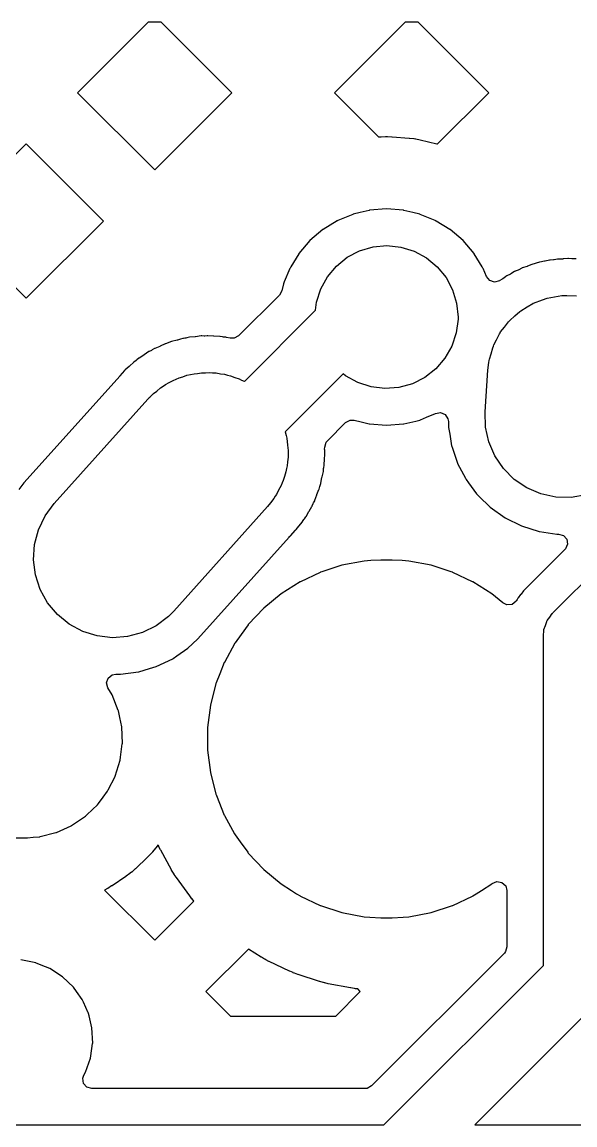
# Model space of a CAD drawing. Extents: x 124.5 to 210, y -114.5 to -26.5.
# Drawn here: x 173.4 to 181.13, y -102.9 to -87.47 of the extents above; entities that cross this region are included whole.
import ezdxf

# ---------------------------------------------------------------- set-up
doc = ezdxf.new("R2010")
doc.units = 0
doc.layers.add('BLACK', color=7, linetype='CONTINUOUS')

msp = doc.modelspace()

# ---------------------------------------------------------------- linework, layer by layer
at = {"layer": 'BLACK', "linetype": 'CONTINUOUS'}
for p, q in [((175.168, -87.4725), (174.18, -88.4605)), ((175.35, -87.4725), (175.168, -87.4725)), ((176.338, -88.4605), (175.35, -87.4725)), ((178.76, -87.4725), (177.772, -88.4605)), ((178.943, -87.4725), (178.76, -87.4725)), ((179.931, -88.4605), (178.943, -87.4725)), ((174.18, -88.4605), (175.259, -89.5396)), ((175.259, -89.5396), (176.338, -88.4605)), ((177.772, -88.4605), (178.39, -89.0783)), ((179.214, -89.1774), (179.931, -88.4605)), ((178.39, -89.0783), (178.42, -89.076)), ((178.42, -89.076), (178.425, -89.0757)), ((178.425, -89.0757), (178.485, -89.0733)), ((178.485, -89.0733), (178.49, -89.0732)), ((178.49, -89.0732), (178.51, -89.0732)), ((178.51, -89.0732), (178.515, -89.0733)), ((178.515, -89.0733), (178.575, -89.0757)), ((178.575, -89.0757), (178.58, -89.076)), ((178.58, -89.076), (178.816, -89.0946)), ((178.816, -89.0946), (178.821, -89.0951)), ((178.821, -89.0951), (178.881, -89.1021)), ((178.881, -89.1021), (178.886, -89.1028)), ((178.886, -89.1028), (178.905, -89.1059)), ((178.905, -89.1059), (178.91, -89.1067)), ((178.91, -89.1067), (178.969, -89.1184)), ((178.969, -89.1184), (178.973, -89.1195)), ((178.973, -89.1195), (179.204, -89.1749)), ((173.463, -89.1775), (172.384, -90.2566)), ((174.542, -90.2566), (173.463, -89.1775)), ((179.204, -89.1749), (179.209, -89.1762)), ((179.209, -89.1762), (179.214, -89.1774)), ((178.5, -90.0868), (178.263, -90.1055)), ((178.737, -90.1055), (178.5, -90.0868)), ((177.818, -90.2499), (177.813, -90.2518)), ((178.028, -90.1628), (177.818, -90.2499)), ((177.818, -90.2499), (177.818, -90.2499)), ((178.032, -90.1609), (178.028, -90.1628)), ((178.028, -90.1628), (178.028, -90.1628)), ((178.133, -90.1367), (178.032, -90.1609)), ((178.258, -90.1066), (178.133, -90.1367)), ((178.263, -90.1055), (178.258, -90.1066)), ((178.258, -90.1066), (178.258, -90.1066)), ((178.742, -90.1066), (178.737, -90.1055)), ((178.867, -90.1367), (178.742, -90.1066)), ((178.742, -90.1066), (178.742, -90.1066)), ((178.968, -90.1609), (178.867, -90.1367)), ((178.972, -90.1628), (178.968, -90.1609)), ((179.182, -90.2499), (178.972, -90.1628)), ((178.972, -90.1628), (178.972, -90.1628)), ((179.187, -90.2518), (179.182, -90.2499)), ((179.182, -90.2499), (179.182, -90.2499)), ((172.384, -90.2566), (173.463, -91.3356)), ((173.463, -91.3356), (174.542, -90.2566)), ((177.611, -90.3758), (177.43, -90.53)), ((177.615, -90.3732), (177.611, -90.3758)), ((177.809, -90.2543), (177.615, -90.3732)), ((177.615, -90.3732), (177.615, -90.3732)), ((177.813, -90.2518), (177.809, -90.2543)), ((179.191, -90.2543), (179.187, -90.2518)), ((179.195, -90.2566), (179.191, -90.2543)), ((179.385, -90.3732), (179.195, -90.2566)), ((179.389, -90.3758), (179.385, -90.3732)), ((179.385, -90.3732), (179.385, -90.3732)), ((179.57, -90.53), (179.389, -90.3758)), ((177.43, -90.53), (177.276, -90.7106)), ((179.724, -90.7106), (179.57, -90.53)), ((177.276, -90.7106), (177.273, -90.7148)), ((177.952, -90.7632), (178.125, -90.6728)), ((178.125, -90.6728), (178.313, -90.6177)), ((178.313, -90.6177), (178.507, -90.6)), ((178.507, -90.6), (178.701, -90.6204)), ((178.701, -90.6204), (178.888, -90.6781)), ((178.888, -90.6781), (179.059, -90.771)), ((179.727, -90.7148), (179.724, -90.7106)), ((177.273, -90.7148), (177.161, -90.8982)), ((177.273, -90.7148), (177.273, -90.7148)), ((177.8, -90.8855), (177.952, -90.7632)), ((179.059, -90.771), (179.21, -90.8954)), ((179.839, -90.8982), (179.727, -90.7148)), ((179.727, -90.7148), (179.727, -90.7148)), ((180.534, -90.8616), (180.473, -90.8869)), ((180.581, -90.8504), (180.534, -90.8616)), ((180.591, -90.8473), (180.581, -90.8504)), ((180.64, -90.8308), (180.591, -90.8473)), ((180.645, -90.83), (180.64, -90.8308)), ((180.71, -90.819), (180.645, -90.83)), ((180.645, -90.83), (180.645, -90.83)), ((180.718, -90.8173), (180.71, -90.819)), ((180.779, -90.8028), (180.718, -90.8173)), ((180.784, -90.8016), (180.779, -90.8028)), ((180.779, -90.8028), (180.779, -90.8028)), ((180.789, -90.8012), (180.784, -90.8016)), ((180.833, -90.7978), (180.789, -90.8012)), ((180.789, -90.8012), (180.789, -90.8012)), ((180.844, -90.7964), (180.833, -90.7978)), ((180.889, -90.7887), (180.844, -90.7964)), ((180.894, -90.7879), (180.889, -90.7887)), ((180.889, -90.7887), (180.889, -90.7887)), ((180.899, -90.7879), (180.894, -90.7879)), ((180.961, -90.7872), (180.899, -90.7879)), ((180.899, -90.7879), (180.899, -90.7879)), ((180.964, -90.7872), (180.961, -90.7872)), ((180.972, -90.7868), (180.964, -90.7872)), ((181.035, -90.7818), (180.972, -90.7868)), ((181.04, -90.7814), (181.035, -90.7818)), ((181.045, -90.7818), (181.04, -90.7814)), ((181.09, -90.7854), (181.045, -90.7818)), ((181.101, -90.7857), (181.09, -90.7854)), ((181.127, -90.7855), (181.101, -90.7857)), ((181.151, -90.7852), (181.127, -90.7855)), ((177.15, -90.9176), (177.071, -91.1086)), ((177.152, -90.913), (177.15, -90.9176)), ((177.15, -90.9176), (177.15, -90.9176)), ((177.161, -90.8982), (177.152, -90.913)), ((177.675, -91.035), (177.8, -90.8855)), ((179.21, -90.8954), (179.333, -91.0466)), ((179.848, -90.913), (179.839, -90.8982)), ((179.85, -90.9176), (179.848, -90.913)), ((179.898, -91.0331), (179.85, -90.9176)), ((179.85, -90.9176), (179.85, -90.9176)), ((180.233, -90.9983), (180.185, -91.0232)), ((180.241, -90.9941), (180.233, -90.9983)), ((180.292, -90.9626), (180.241, -90.9941)), ((180.296, -90.96), (180.292, -90.9626)), ((180.292, -90.9626), (180.292, -90.9626)), ((180.301, -90.9581), (180.296, -90.96)), ((180.34, -90.9419), (180.301, -90.9581)), ((180.301, -90.9581), (180.301, -90.9581)), ((180.35, -90.9371), (180.34, -90.9419)), ((180.392, -90.9151), (180.35, -90.9371)), ((180.397, -90.9128), (180.392, -90.9151)), ((180.392, -90.9151), (180.392, -90.9151)), ((180.465, -90.8899), (180.397, -90.9128)), ((180.473, -90.8869), (180.465, -90.8899)), ((177.061, -91.1324), (177.037, -91.2308)), ((177.071, -91.1086), (177.061, -91.1324)), ((177.581, -91.2061), (177.675, -91.035)), ((179.333, -91.0466), (179.425, -91.2189)), ((179.944, -91.0894), (179.898, -91.0331)), ((180.012, -91.1109), (179.944, -91.0894)), ((180.08, -91.0923), (180.012, -91.1109)), ((180.085, -91.0894), (180.08, -91.0923)), ((180.117, -91.0699), (180.085, -91.0894)), ((180.126, -91.0636), (180.117, -91.0699)), ((180.165, -91.0349), (180.126, -91.0636)), ((180.169, -91.0319), (180.165, -91.0349)), ((180.185, -91.0232), (180.169, -91.0319)), ((177.004, -91.2907), (176.432, -91.862)), ((177.037, -91.231), (177.004, -91.2907)), ((177.037, -91.2308), (177.037, -91.231)), ((177.522, -91.3921), (177.581, -91.2061)), ((179.425, -91.2189), (179.481, -91.4058)), ((180.749, -91.3333), (180.952, -91.2985)), ((180.952, -91.2985), (180.954, -91.2985)), ((180.954, -91.2985), (180.957, -91.298)), ((180.957, -91.298), (181.02, -91.2994)), ((181.02, -91.2994), (181.158, -91.3012)), ((177.509, -91.5043), (177.522, -91.3921)), ((179.481, -91.4058), (179.5, -91.6)), ((180.379, -91.5099), (180.468, -91.4566)), ((180.468, -91.4566), (180.546, -91.4088)), ((180.546, -91.4088), (180.552, -91.4066)), ((180.552, -91.4066), (180.556, -91.4046)), ((180.556, -91.4046), (180.681, -91.3584)), ((180.681, -91.3584), (180.746, -91.3338)), ((180.746, -91.3338), (180.748, -91.3335)), ((180.748, -91.3335), (180.749, -91.3333)), ((176.514, -92.4996), (177.509, -91.5043)), ((179.5, -91.6279), (179.475, -91.8215)), ((179.5, -91.6), (179.5, -91.6279)), ((180.224, -91.6456), (180.295, -91.5836)), ((180.295, -91.5836), (180.364, -91.5203)), ((180.364, -91.5203), (180.373, -91.5148)), ((180.373, -91.5148), (180.379, -91.5099)), ((180.096, -91.8073), (180.151, -91.7385)), ((180.151, -91.7385), (180.206, -91.6643)), ((180.206, -91.6643), (180.217, -91.6543)), ((180.217, -91.6543), (180.224, -91.6456)), ((175.494, -91.9416), (175.459, -91.9561)), ((175.572, -91.9228), (175.494, -91.9416)), ((175.579, -91.921), (175.572, -91.9228)), ((175.619, -91.9091), (175.579, -91.921)), ((175.652, -91.8993), (175.619, -91.9091)), ((175.657, -91.8978), (175.652, -91.8993)), ((175.652, -91.8993), (175.652, -91.8993)), ((175.661, -91.8972), (175.657, -91.8978)), ((175.68, -91.8947), (175.661, -91.8972)), ((175.661, -91.8972), (175.661, -91.8972)), ((175.694, -91.8928), (175.68, -91.8947)), ((175.707, -91.8904), (175.694, -91.8928)), ((175.744, -91.8816), (175.707, -91.8904)), ((175.824, -91.8753), (175.744, -91.8816)), ((175.831, -91.8746), (175.824, -91.8753)), ((175.911, -91.8638), (175.831, -91.8746)), ((175.916, -91.864), (175.911, -91.8638)), ((175.949, -91.8648), (175.916, -91.864)), ((175.916, -91.864), (175.916, -91.864)), ((175.962, -91.8644), (175.949, -91.8648)), ((175.995, -91.8618), (175.962, -91.8644)), ((176, -91.8614), (175.995, -91.8618)), ((175.995, -91.8618), (175.995, -91.8618)), ((176.081, -91.8678), (176, -91.8614)), ((176.087, -91.8681), (176.081, -91.8678)), ((176.168, -91.8701), (176.087, -91.8681)), ((176.173, -91.871), (176.168, -91.8701)), ((176.206, -91.877), (176.173, -91.871)), ((176.173, -91.871), (176.173, -91.871)), ((176.219, -91.8787), (176.206, -91.877)), ((176.231, -91.8796), (176.219, -91.8787)), ((176.256, -91.8816), (176.231, -91.8796)), ((176.261, -91.8828), (176.256, -91.8816)), ((176.314, -91.8955), (176.261, -91.8828)), ((176.261, -91.8828), (176.261, -91.8828)), ((176.37, -91.8961), (176.314, -91.8955)), ((176.432, -91.862), (176.37, -91.8961)), ((179.475, -91.8215), (179.414, -92.0067)), ((180.001, -91.9895), (180.039, -91.9164)), ((180.039, -91.9164), (180.078, -91.8355)), ((180.078, -91.8355), (180.09, -91.8202)), ((180.09, -91.8202), (180.096, -91.8073)), ((175.178, -92.0824), (175.111, -92.1285)), ((175.183, -92.0803), (175.178, -92.0824)), ((175.213, -92.066), (175.183, -92.0803)), ((175.183, -92.0803), (175.183, -92.0803)), ((175.224, -92.0598), (175.213, -92.066)), ((175.256, -92.04), (175.224, -92.0598)), ((175.261, -92.0381), (175.256, -92.04)), ((175.331, -92.0091), (175.261, -92.0381)), ((175.261, -92.0381), (175.261, -92.0381)), ((175.337, -92.0064), (175.331, -92.0091)), ((175.406, -91.9734), (175.337, -92.0064)), ((175.41, -91.9713), (175.406, -91.9734)), ((175.447, -91.9604), (175.41, -91.9713)), ((175.459, -91.9561), (175.447, -91.9604)), ((179.414, -92.0067), (179.317, -92.1764)), ((179.963, -92.1113), (179.985, -92.0278)), ((179.985, -92.0278), (179.995, -92.007)), ((179.995, -92.007), (180.001, -91.9895)), ((174.967, -92.2284), (174.908, -92.2844)), ((174.998, -92.2068), (174.967, -92.2284)), ((175.008, -92.1989), (174.998, -92.2068)), ((175.037, -92.1744), (175.008, -92.1989)), ((175.041, -92.1718), (175.037, -92.1744)), ((175.106, -92.1322), (175.041, -92.1718)), ((175.041, -92.1718), (175.041, -92.1718)), ((175.111, -92.1285), (175.106, -92.1322)), ((179.317, -92.1764), (179.19, -92.3242)), ((179.917, -92.3435), (179.93, -92.2343)), ((179.93, -92.2343), (179.937, -92.208)), ((179.937, -92.208), (179.94, -92.1861)), ((179.94, -92.1861), (179.963, -92.1113)), ((174.838, -92.3451), (174.772, -92.4224)), ((174.841, -92.3414), (174.838, -92.3451)), ((174.838, -92.3451), (174.838, -92.3451)), ((174.845, -92.3382), (174.841, -92.3414)), ((174.903, -92.2889), (174.845, -92.3382)), ((174.845, -92.3382), (174.845, -92.3382)), ((174.908, -92.2844), (174.903, -92.2889)), ((175.709, -92.4133), (175.761, -92.4044)), ((175.761, -92.4044), (175.809, -92.3914)), ((175.809, -92.3914), (175.859, -92.3876)), ((175.859, -92.3876), (175.912, -92.3785)), ((175.912, -92.3785), (175.969, -92.3792)), ((175.969, -92.3792), (176.022, -92.3752)), ((176.022, -92.3752), (176.068, -92.3805)), ((176.068, -92.3805), (176.118, -92.3812)), ((176.118, -92.3812), (176.178, -92.3931)), ((176.178, -92.3931), (176.234, -92.3996)), ((176.234, -92.3996), (176.275, -92.4124)), ((177.895, -92.3917), (177.082, -93.2047)), ((177.929, -92.4211), (177.895, -92.3917)), ((179.19, -92.3242), (179.036, -92.4443)), ((179.878, -92.9235), (179.917, -92.3435)), ((174.77, -92.4247), (173.433, -93.915)), ((174.772, -92.4224), (174.77, -92.4247)), ((175.377, -92.5671), (175.411, -92.5418)), ((175.411, -92.5418), (175.462, -92.5165)), ((175.462, -92.5165), (175.516, -92.4846)), ((175.516, -92.4846), (175.561, -92.4678)), ((175.561, -92.4678), (175.602, -92.4476)), ((175.602, -92.4476), (175.654, -92.4334)), ((175.654, -92.4334), (175.709, -92.4133)), ((176.275, -92.4124), (176.32, -92.4213)), ((176.32, -92.4213), (176.381, -92.4457)), ((176.381, -92.4457), (176.438, -92.4637)), ((176.438, -92.4637), (176.472, -92.4822)), ((176.472, -92.4822), (176.511, -92.4976)), ((176.511, -92.4976), (176.514, -92.4996)), ((178.1, -92.5164), (177.929, -92.4211)), ((178.285, -92.5767), (178.1, -92.5164)), ((178.862, -92.5323), (178.674, -92.5848)), ((179.036, -92.4443), (178.862, -92.5323)), ((175.184, -92.7256), (175.195, -92.7155)), ((175.195, -92.7155), (175.24, -92.6706)), ((175.24, -92.6706), (175.289, -92.6338)), ((175.289, -92.6338), (175.339, -92.5899)), ((175.339, -92.5899), (175.377, -92.5671)), ((178.479, -92.5998), (178.285, -92.5767)), ((178.674, -92.5848), (178.479, -92.5998)), ((173.853, -94.2087), (175.163, -92.7487)), ((175.163, -92.7487), (175.178, -92.7332)), ((175.178, -92.7332), (175.184, -92.7256)), ((178.976, -93.0357), (179.059, -93.0014)), ((179.059, -93.0014), (179.187, -92.9482)), ((179.187, -92.9488), (179.254, -92.9363)), ((179.187, -92.9482), (179.187, -92.9488)), ((179.254, -92.9363), (179.319, -92.963)), ((179.319, -92.963), (179.36, -93.021)), ((179.36, -93.021), (179.367, -93.0603)), ((179.883, -93.1371), (179.878, -92.9235)), ((177.673, -93.3327), (177.929, -93.0762)), ((177.929, -93.0762), (177.992, -93.0422)), ((177.992, -93.0422), (178.048, -93.0428)), ((178.048, -93.0428), (178.147, -93.0667)), ((178.147, -93.0667), (178.258, -93.0934)), ((178.258, -93.0934), (178.258, -93.0934)), ((178.258, -93.0934), (178.263, -93.0945)), ((178.263, -93.0945), (178.5, -93.1132)), ((178.5, -93.1132), (178.737, -93.0945)), ((178.737, -93.0945), (178.742, -93.0934)), ((178.742, -93.0934), (178.909, -93.0532)), ((178.742, -93.0934), (178.742, -93.0934)), ((178.909, -93.0532), (178.968, -93.0391)), ((178.968, -93.0391), (178.976, -93.0357)), ((179.367, -93.0603), (179.368, -93.1132)), ((179.368, -93.1132), (179.368, -93.1457)), ((179.368, -93.1457), (179.384, -93.2389)), ((179.929, -93.3458), (179.883, -93.1371)), ((177.082, -93.2047), (177.098, -93.2546)), ((177.098, -93.2546), (177.1, -93.2746)), ((177.1, -93.2746), (177.106, -93.295)), ((177.106, -93.295), (177.115, -93.3903)), ((177.658, -93.3511), (177.673, -93.3327)), ((179.384, -93.2389), (179.4, -93.3362)), ((179.4, -93.3362), (179.411, -93.3992)), ((177.115, -93.3903), (177.124, -93.4666)), ((177.124, -93.4666), (177.123, -93.4829)), ((177.123, -93.4829), (177.125, -93.5)), ((177.635, -93.4492), (177.636, -93.4187)), ((177.636, -93.4621), (177.635, -93.4492)), ((177.636, -93.4187), (177.658, -93.3511)), ((177.638, -93.4951), (177.636, -93.4621)), ((179.411, -93.3992), (179.412, -93.4039)), ((179.412, -93.4039), (179.432, -93.4633)), ((179.432, -93.4633), (179.493, -93.6429)), ((180.014, -93.542), (179.929, -93.3458)), ((177.114, -93.6219), (177.111, -93.6799)), ((177.123, -93.5589), (177.114, -93.6219)), ((177.125, -93.5), (177.123, -93.5589)), ((177.63, -93.6684), (177.632, -93.5877)), ((177.632, -93.5809), (177.636, -93.5277)), ((177.632, -93.5877), (177.632, -93.5809)), ((177.636, -93.5277), (177.639, -93.5)), ((177.639, -93.5), (177.638, -93.4951)), ((179.493, -93.6429), (179.495, -93.6472)), ((180.134, -93.7186), (180.014, -93.542)), ((177.094, -93.7626), (177.072, -93.8271)), ((177.1, -93.7194), (177.094, -93.7626)), ((177.111, -93.6799), (177.1, -93.7194)), ((177.599, -93.8352), (177.617, -93.7611)), ((177.617, -93.7611), (177.618, -93.7563)), ((177.617, -93.7611), (177.617, -93.7611)), ((177.618, -93.7563), (177.621, -93.7184)), ((177.621, -93.7184), (177.623, -93.7056)), ((177.623, -93.7056), (177.629, -93.6733)), ((177.629, -93.6733), (177.63, -93.6684)), ((177.629, -93.6733), (177.629, -93.6733)), ((179.495, -93.6472), (179.603, -93.8544)), ((180.286, -93.8693), (180.134, -93.7186)), ((173.43, -93.9188), (173.359, -94.0109)), ((173.431, -93.9169), (173.43, -93.9188)), ((173.43, -93.9188), (173.43, -93.9188)), ((173.433, -93.915), (173.431, -93.9169)), ((173.433, -93.915), (173.433, -93.915)), ((177.04, -93.9201), (177.028, -93.9576)), ((177.056, -93.8866), (177.04, -93.9201)), ((177.072, -93.8271), (177.056, -93.8866)), ((177.571, -93.957), (177.582, -93.926)), ((177.582, -93.926), (177.583, -93.9213)), ((177.582, -93.926), (177.582, -93.926)), ((177.583, -93.9213), (177.598, -93.8419)), ((177.598, -93.8419), (177.599, -93.8352)), ((179.603, -93.8544), (179.612, -93.8707)), ((179.612, -93.8707), (179.648, -93.9188)), ((179.648, -93.9188), (179.76, -94.07)), ((180.463, -93.9887), (180.286, -93.8693)), ((176.944, -94.1063), (176.927, -94.1372)), ((176.964, -94.0794), (176.944, -94.1063)), ((176.992, -94.0209), (176.964, -94.0794)), ((177.028, -93.9576), (176.992, -94.0209)), ((177.5, -94.1592), (177.525, -94.0877)), ((177.525, -94.0877), (177.527, -94.0813)), ((177.527, -94.0813), (177.556, -94.0109)), ((177.556, -94.0109), (177.558, -94.0063)), ((177.558, -94.0063), (177.567, -93.9694)), ((177.567, -93.9694), (177.571, -93.957)), ((179.76, -94.07), (179.765, -94.0771)), ((179.765, -94.0771), (179.769, -94.0806)), ((179.769, -94.0806), (179.769, -94.0806)), ((179.769, -94.0806), (179.791, -94.1026)), ((179.791, -94.1026), (179.949, -94.257)), ((180.66, -94.0723), (180.463, -93.9887)), ((180.869, -94.1173), (180.66, -94.0723)), ((181.293, -94.0862), (181.082, -94.122)), ((173.726, -94.3806), (173.853, -94.2087)), ((176.837, -94.2513), (175.527, -95.7113)), ((176.878, -94.1966), (176.837, -94.2513)), ((176.927, -94.1372), (176.878, -94.1966)), ((177.418, -94.3131), (177.457, -94.2481)), ((177.457, -94.2481), (177.46, -94.2439)), ((177.46, -94.2439), (177.462, -94.2393)), ((177.462, -94.2393), (177.475, -94.2088)), ((177.462, -94.2393), (177.462, -94.2393)), ((177.475, -94.2088), (177.48, -94.1971)), ((177.48, -94.1971), (177.496, -94.1682)), ((177.496, -94.1682), (177.498, -94.1638)), ((177.496, -94.1682), (177.496, -94.1682)), ((177.498, -94.1638), (177.5, -94.1592)), ((177.5, -94.1592), (177.5, -94.1592)), ((179.949, -94.257), (180.159, -94.406)), ((180.826, -95.7379), (182.414, -94.15)), ((181.082, -94.122), (180.869, -94.1173)), ((173.634, -94.5734), (173.726, -94.3806)), ((177.353, -94.42), (177.373, -94.394)), ((177.373, -94.3939), (177.376, -94.39)), ((177.373, -94.394), (177.373, -94.3939)), ((177.376, -94.39), (177.414, -94.319)), ((177.414, -94.319), (177.418, -94.3131)), ((180.159, -94.406), (180.389, -94.5203)), ((177.232, -94.5731), (177.259, -94.5431)), ((177.259, -94.5431), (177.269, -94.5301)), ((177.269, -94.5301), (177.273, -94.5249)), ((177.273, -94.5249), (177.326, -94.4631)), ((177.326, -94.4631), (177.328, -94.4589)), ((177.328, -94.4589), (177.345, -94.4307)), ((177.328, -94.4589), (177.328, -94.4589)), ((177.345, -94.4307), (177.353, -94.42)), ((180.389, -94.5203), (180.634, -94.5972)), ((173.579, -94.7801), (173.634, -94.5734)), ((175.863, -96.0987), (177.138, -94.678)), ((177.138, -94.678), (177.15, -94.6663)), ((177.15, -94.6663), (177.155, -94.6618)), ((177.155, -94.6618), (177.159, -94.6586)), ((177.155, -94.6618), (177.155, -94.6618)), ((177.159, -94.6586), (177.162, -94.6549)), ((177.162, -94.6549), (177.221, -94.5852)), ((177.162, -94.6549), (177.162, -94.6549)), ((177.221, -94.5852), (177.229, -94.5768)), ((177.229, -94.5768), (177.231, -94.5745)), ((177.231, -94.5745), (177.232, -94.5731)), ((180.634, -94.5972), (180.639, -94.5979)), ((180.639, -94.5979), (180.639, -94.5979)), ((180.639, -94.5979), (180.884, -94.634)), ((180.884, -94.634), (180.884, -94.634)), ((180.884, -94.634), (180.889, -94.6348)), ((180.889, -94.6348), (180.904, -94.6346)), ((180.904, -94.6346), (180.973, -94.6539)), ((180.973, -94.6539), (181.02, -94.707)), ((181.02, -94.707), (181.031, -94.7772)), ((173.565, -94.9934), (173.579, -94.7801)), ((180.995, -94.8497), (180.477, -95.3673)), ((181.002, -94.8421), (180.995, -94.8497)), ((181.031, -94.7772), (181.002, -94.8421)), ((173.592, -95.2054), (173.565, -94.9934)), ((178.186, -95.0124), (177.876, -95.0714)), ((178.279, -95.0065), (178.186, -95.0124)), ((178.419, -94.9977), (178.279, -95.0065)), ((178.421, -94.9976), (178.419, -94.9977)), ((178.419, -94.9977), (178.419, -94.9977)), ((178.579, -94.9976), (178.421, -94.9976)), ((178.581, -94.9977), (178.579, -94.9976)), ((178.721, -95.0065), (178.581, -94.9977)), ((178.581, -94.9977), (178.581, -94.9977)), ((178.814, -95.0124), (178.721, -95.0065)), ((179.124, -95.0714), (178.814, -95.0124)), ((177.573, -95.1704), (177.296, -95.3011)), ((177.577, -95.1687), (177.573, -95.1704)), ((177.573, -95.1704), (177.573, -95.1704)), ((177.597, -95.1622), (177.577, -95.1687)), ((177.779, -95.1032), (177.597, -95.1622)), ((177.876, -95.0714), (177.779, -95.1032)), ((179.221, -95.1032), (179.124, -95.0714)), ((179.403, -95.1622), (179.221, -95.1032)), ((179.423, -95.1687), (179.403, -95.1622)), ((179.427, -95.1704), (179.423, -95.1687)), ((179.704, -95.3011), (179.427, -95.1704)), ((179.427, -95.1704), (179.427, -95.1704)), ((173.658, -95.4086), (173.592, -95.2054)), ((177.292, -95.3028), (177.026, -95.4715)), ((177.296, -95.3011), (177.292, -95.3028)), ((177.296, -95.3011), (177.296, -95.3011)), ((179.708, -95.3028), (179.704, -95.3011)), ((179.704, -95.3011), (179.704, -95.3011)), ((179.974, -95.4715), (179.708, -95.3028)), ((173.762, -95.5956), (173.658, -95.4086)), ((177.026, -95.4715), (176.784, -95.6722)), ((180.128, -95.5989), (179.974, -95.4715)), ((180.376, -95.4811), (180.34, -95.5257)), ((180.382, -95.4738), (180.376, -95.4811)), ((180.415, -95.4266), (180.382, -95.4738)), ((180.475, -95.3698), (180.415, -95.4266)), ((180.477, -95.3673), (180.475, -95.3698)), ((173.899, -95.7596), (173.762, -95.5956)), ((180.185, -95.6257), (180.128, -95.5989)), ((180.256, -95.6184), (180.185, -95.6257)), ((180.311, -95.5741), (180.256, -95.6184)), ((180.319, -95.5638), (180.311, -95.5741)), ((180.327, -95.5499), (180.319, -95.5638)), ((180.337, -95.5314), (180.327, -95.5499)), ((180.34, -95.5257), (180.337, -95.5314)), ((180.337, -95.5314), (180.337, -95.5314)), ((174.064, -95.8949), (173.899, -95.7596)), ((175.45, -95.7894), (175.279, -95.9182)), ((175.527, -95.7113), (175.45, -95.7894)), ((176.784, -95.6722), (176.568, -95.9018)), ((180.746, -95.8455), (180.782, -95.7973)), ((180.782, -95.7973), (180.816, -95.7481)), ((180.816, -95.7481), (180.821, -95.7436)), ((180.821, -95.7436), (180.826, -95.7379)), ((174.252, -95.9963), (174.064, -95.8949)), ((175.279, -95.9182), (175.088, -96.0124)), ((176.529, -95.9554), (176.383, -96.1565)), ((176.566, -95.905), (176.529, -95.9554)), ((176.568, -95.9018), (176.566, -95.905)), ((176.566, -95.905), (176.566, -95.905)), ((180.702, -95.9718), (180.722, -95.9152)), ((180.722, -95.9152), (180.74, -95.8581)), ((180.74, -95.8581), (180.744, -95.8523)), ((180.744, -95.8523), (180.746, -95.8455)), ((174.456, -96.0604), (174.252, -95.9963)), ((174.668, -96.0848), (174.456, -96.0604)), ((174.881, -96.0686), (174.668, -96.0848)), ((175.088, -96.0124), (174.881, -96.0686)), ((175.787, -96.171), (175.861, -96.1004)), ((175.861, -96.1004), (175.863, -96.0987)), ((175.861, -96.1004), (175.861, -96.1004)), ((180.694, -96.0561), (180.699, -95.9857)), ((180.694, -100.67), (180.694, -96.0561)), ((180.699, -95.9857), (180.702, -95.9789)), ((180.702, -95.9789), (180.702, -95.9718)), ((175.569, -96.338), (175.723, -96.2316)), ((175.723, -96.2316), (175.787, -96.171)), ((176.381, -96.16), (176.233, -96.429)), ((176.383, -96.1565), (176.381, -96.16)), ((176.381, -96.16), (176.381, -96.16)), ((175.28, -96.4887), (175.512, -96.3776)), ((175.512, -96.3776), (175.517, -96.3737)), ((175.517, -96.3737), (175.569, -96.338)), ((174.779, -96.5962), (175.033, -96.5621)), ((175.033, -96.5621), (175.038, -96.5607)), ((175.038, -96.5607), (175.187, -96.5164)), ((175.038, -96.5607), (175.038, -96.5607)), ((175.187, -96.5164), (175.28, -96.4887)), ((176.231, -96.4324), (176.169, -96.5899)), ((176.233, -96.429), (176.231, -96.4324)), ((174.587, -96.7173), (174.609, -96.6498)), ((174.605, -96.7859), (174.587, -96.7173)), ((174.609, -96.6498), (174.663, -96.6047)), ((174.663, -96.6047), (174.716, -96.5946)), ((174.716, -96.5946), (174.774, -96.596)), ((174.774, -96.596), (174.774, -96.596)), ((174.774, -96.596), (174.779, -96.5962)), ((176.115, -96.7252), (176.037, -97.0302)), ((176.12, -96.7144), (176.115, -96.7252)), ((176.169, -96.5899), (176.12, -96.7144)), ((174.664, -96.8826), (174.605, -96.7859)), ((174.75, -97.101), (174.664, -96.8826)), ((176.037, -97.0302), (175.998, -97.3426)), ((174.751, -97.1062), (174.75, -97.101)), ((174.771, -97.2018), (174.751, -97.1062)), ((174.751, -97.1062), (174.751, -97.1062)), ((174.798, -97.3308), (174.771, -97.2018)), ((174.807, -97.5654), (174.798, -97.3308)), ((175.998, -97.3426), (175.998, -97.6574)), ((174.782, -97.7537), (174.806, -97.5707)), ((174.806, -97.5707), (174.807, -97.5654)), ((174.806, -97.5707), (174.806, -97.5707)), ((174.706, -98.0224), (174.776, -97.7982)), ((174.776, -97.7982), (174.782, -97.7537)), ((175.998, -97.6574), (176.037, -97.9698)), ((174.609, -98.2137), (174.704, -98.0271)), ((174.704, -98.0271), (174.706, -98.0224)), ((174.704, -98.0271), (174.704, -98.0271)), ((176.037, -97.9698), (176.115, -98.2748)), ((174.539, -98.3135), (174.6, -98.2317)), ((174.6, -98.2317), (174.609, -98.2137)), ((174.391, -98.4855), (174.46, -98.42)), ((174.46, -98.42), (174.472, -98.4041)), ((174.472, -98.4041), (174.539, -98.3135)), ((176.115, -98.2748), (176.117, -98.2785)), ((176.117, -98.2785), (176.117, -98.2785)), ((176.117, -98.2785), (176.122, -98.2918)), ((176.122, -98.2918), (176.231, -98.5676)), ((174.29, -98.5821), (174.312, -98.5614)), ((174.312, -98.5614), (174.391, -98.4855)), ((176.231, -98.5676), (176.233, -98.571)), ((176.233, -98.571), (176.233, -98.571)), ((176.233, -98.571), (176.375, -98.8294)), ((173.886, -98.8075), (174.09, -98.7154)), ((174.09, -98.7154), (174.095, -98.7132)), ((174.09, -98.7154), (174.09, -98.7154)), ((174.095, -98.7132), (174.29, -98.5821)), ((173.314, -98.8835), (173.479, -98.8835)), ((173.479, -98.8835), (173.56, -98.8766)), ((173.56, -98.8766), (173.649, -98.8691)), ((173.649, -98.8691), (173.654, -98.8687)), ((173.649, -98.8691), (173.649, -98.8691)), ((173.654, -98.8687), (173.659, -98.8673)), ((173.659, -98.8673), (173.876, -98.811)), ((173.659, -98.8673), (173.659, -98.8673)), ((173.876, -98.811), (173.881, -98.8097)), ((173.876, -98.811), (173.876, -98.811)), ((173.881, -98.8097), (173.886, -98.8075)), ((173.886, -98.8075), (173.886, -98.8075)), ((176.375, -98.8294), (176.383, -98.8435)), ((176.383, -98.8435), (176.453, -98.9397)), ((175.27, -99.0295), (175.23, -99.0796)), ((175.273, -99.0253), (175.27, -99.0295)), ((175.306, -98.9815), (175.273, -99.0253)), ((175.309, -98.9884), (175.306, -98.9815)), ((175.311, -98.992), (175.309, -98.9884)), ((175.317, -99.0064), (175.311, -98.992)), ((175.319, -99.0099), (175.317, -99.0064)), ((175.341, -99.0526), (175.319, -99.0099)), ((176.453, -98.9397), (176.559, -99.0854)), ((175.16, -99.1537), (174.99, -99.3158)), ((175.164, -99.15), (175.16, -99.1537)), ((175.208, -99.1035), (175.164, -99.15)), ((175.212, -99.0996), (175.208, -99.1035)), ((175.226, -99.0837), (175.212, -99.0996)), ((175.23, -99.0796), (175.226, -99.0837)), ((175.343, -99.0561), (175.341, -99.0526)), ((175.494, -99.332), (175.343, -99.0561)), ((176.559, -99.0854), (176.568, -99.0982)), ((176.568, -99.0982), (176.784, -99.3278)), ((174.986, -99.3194), (174.938, -99.3619)), ((174.99, -99.3158), (174.986, -99.3194)), ((175.496, -99.3354), (175.494, -99.332)), ((175.521, -99.3767), (175.496, -99.3354)), ((176.784, -99.3278), (177.026, -99.5285)), ((174.856, -99.4232), (174.662, -99.5544)), ((174.861, -99.4202), (174.856, -99.4232)), ((174.913, -99.382), (174.861, -99.4202)), ((174.917, -99.3787), (174.913, -99.382)), ((174.933, -99.3653), (174.917, -99.3787)), ((174.938, -99.3619), (174.933, -99.3653)), ((175.523, -99.38), (175.521, -99.3767)), ((175.531, -99.3934), (175.523, -99.38)), ((175.533, -99.3967), (175.531, -99.3934)), ((175.56, -99.4363), (175.533, -99.3967)), ((175.563, -99.4395), (175.56, -99.4363)), ((175.748, -99.6943), (175.563, -99.4395)), ((179.98, -99.5237), (180.044, -99.4961)), ((180.044, -99.4961), (180.114, -99.5078)), ((174.574, -99.6065), (174.558, -99.6146)), ((174.558, -99.6146), (175.259, -100.316)), ((174.579, -99.604), (174.574, -99.6065)), ((174.598, -99.5937), (174.579, -99.604)), ((174.602, -99.591), (174.598, -99.5937)), ((174.657, -99.5573), (174.602, -99.591)), ((174.662, -99.5544), (174.657, -99.5573)), ((177.026, -99.5285), (177.172, -99.6212)), ((177.172, -99.6212), (177.244, -99.6664)), ((179.756, -99.6664), (179.828, -99.6212)), ((179.828, -99.6212), (179.974, -99.5285)), ((179.974, -99.5285), (179.977, -99.526)), ((179.977, -99.526), (179.979, -99.5241)), ((179.977, -99.526), (179.977, -99.526)), ((179.979, -99.5241), (179.98, -99.5238)), ((179.98, -99.5238), (179.98, -99.5236)), ((179.98, -99.5236), (179.98, -99.5237)), ((180.114, -99.5078), (180.167, -99.5555)), ((180.167, -99.5555), (180.185, -99.6212)), ((180.185, -99.6212), (180.185, -100.407)), ((175.259, -100.316), (175.807, -99.768)), ((175.75, -99.6974), (175.748, -99.6943)), ((175.779, -99.7352), (175.75, -99.6974)), ((175.782, -99.7383), (175.779, -99.7352)), ((175.792, -99.7505), (175.782, -99.7383)), ((175.795, -99.7535), (175.792, -99.7505)), ((175.807, -99.768), (175.795, -99.7535)), ((177.244, -99.6664), (177.292, -99.6972)), ((177.292, -99.6972), (177.296, -99.6989)), ((177.296, -99.6989), (177.296, -99.6989)), ((177.296, -99.6989), (177.573, -99.8296)), ((179.427, -99.8296), (179.704, -99.6989)), ((179.704, -99.6989), (179.708, -99.6972)), ((179.704, -99.6989), (179.704, -99.6989)), ((179.708, -99.6972), (179.756, -99.6664)), ((177.573, -99.8296), (177.573, -99.8296)), ((177.573, -99.8296), (177.577, -99.8313)), ((177.577, -99.8313), (177.876, -99.9286)), ((177.876, -99.9286), (178.186, -99.9876)), ((178.814, -99.9876), (179.124, -99.9286)), ((179.124, -99.9286), (179.423, -99.8313)), ((179.423, -99.8313), (179.427, -99.8296)), ((179.427, -99.8296), (179.427, -99.8296)), ((178.186, -99.9876), (178.269, -99.9928)), ((178.269, -99.9928), (178.419, -100.002)), ((178.419, -100.002), (178.419, -100.002)), ((178.419, -100.002), (178.421, -100.002)), ((178.421, -100.002), (178.579, -100.002)), ((178.579, -100.002), (178.581, -100.002)), ((178.581, -100.002), (178.731, -99.9928)), ((178.581, -100.002), (178.581, -100.002)), ((178.731, -99.9928), (178.814, -99.9876)), ((180.185, -100.407), (180.165, -100.475)), ((176.57, -100.44), (175.976, -101.033)), ((176.749, -100.553), (176.57, -100.44)), ((176.752, -100.555), (176.749, -100.553)), ((176.793, -100.58), (176.752, -100.555)), ((176.797, -100.582), (176.793, -100.58)), ((176.811, -100.589), (176.797, -100.582)), ((180.148, -100.496), (178.29, -102.355)), ((180.165, -100.475), (180.148, -100.496)), ((173.596, -100.632), (173.389, -100.592)), ((173.602, -100.635), (173.596, -100.632)), ((173.732, -100.687), (173.602, -100.635)), ((173.602, -100.635), (173.602, -100.635)), ((173.792, -100.711), (173.732, -100.687)), ((173.97, -100.826), (173.792, -100.711)), ((176.814, -100.591), (176.811, -100.589)), ((176.857, -100.613), (176.814, -100.591)), ((176.86, -100.615), (176.857, -100.613)), ((177.145, -100.749), (176.86, -100.615)), ((178.464, -102.9), (180.694, -100.67)), ((174.123, -100.972), (173.97, -100.826)), ((177.149, -100.75), (177.145, -100.749)), ((177.193, -100.769), (177.149, -100.75)), ((177.196, -100.771), (177.193, -100.769)), ((177.211, -100.777), (177.196, -100.771)), ((177.215, -100.778), (177.211, -100.777)), ((177.26, -100.794), (177.215, -100.778)), ((177.264, -100.796), (177.26, -100.794)), ((177.563, -100.893), (177.264, -100.796)), ((177.567, -100.894), (177.563, -100.893)), ((177.613, -100.907), (177.567, -100.894)), ((174.166, -101.033), (174.123, -100.972)), ((174.245, -101.145), (174.166, -101.033)), ((175.976, -101.033), (176.321, -101.377)), ((177.617, -100.909), (177.613, -100.907)), ((177.632, -100.912), (177.617, -100.909)), ((177.636, -100.913), (177.632, -100.912)), ((177.683, -100.924), (177.636, -100.913)), ((177.686, -100.925), (177.683, -100.924)), ((177.996, -100.984), (177.686, -100.925)), ((177.79, -101.377), (178.134, -101.033)), ((178, -100.984), (177.996, -100.984)), ((178.047, -100.992), (178, -100.984)), ((178.051, -100.992), (178.047, -100.992)), ((178.067, -100.994), (178.051, -100.992)), ((178.07, -100.995), (178.067, -100.994)), ((178.099, -100.997), (178.07, -100.995)), ((178.134, -101.033), (178.099, -100.997)), ((174.262, -101.182), (174.245, -101.145)), ((174.33, -101.331), (174.262, -101.182)), ((181.462, -101.174), (179.736, -102.9)), ((174.333, -101.337), (174.33, -101.331)), ((174.334, -101.343), (174.333, -101.337)), ((174.342, -101.375), (174.334, -101.343)), ((174.334, -101.343), (174.334, -101.343)), ((174.382, -101.543), (174.342, -101.375)), ((176.321, -101.377), (177.79, -101.377)), ((174.392, -101.754), (174.382, -101.543)), ((174.381, -101.833), (174.391, -101.76)), ((174.391, -101.76), (174.392, -101.754)), ((174.391, -101.76), (174.391, -101.76)), ((174.292, -102.164), (174.362, -101.964)), ((174.362, -101.964), (174.381, -101.833)), ((174.254, -102.248), (174.27, -102.202)), ((174.264, -102.318), (174.254, -102.248)), ((174.27, -102.202), (174.292, -102.164)), ((174.27, -102.202), (174.27, -102.202)), ((174.311, -102.371), (174.264, -102.318)), ((174.379, -102.391), (174.311, -102.371)), ((178.201, -102.391), (174.379, -102.391)), ((178.228, -102.389), (178.201, -102.391)), ((178.29, -102.355), (178.228, -102.389)), ((161.936, -102.9), (178.464, -102.9)), ((179.736, -102.9), (195.377, -102.9))]:
    msp.add_line(p, q, dxfattribs=at)

doc.saveas('drawing.dxf')
